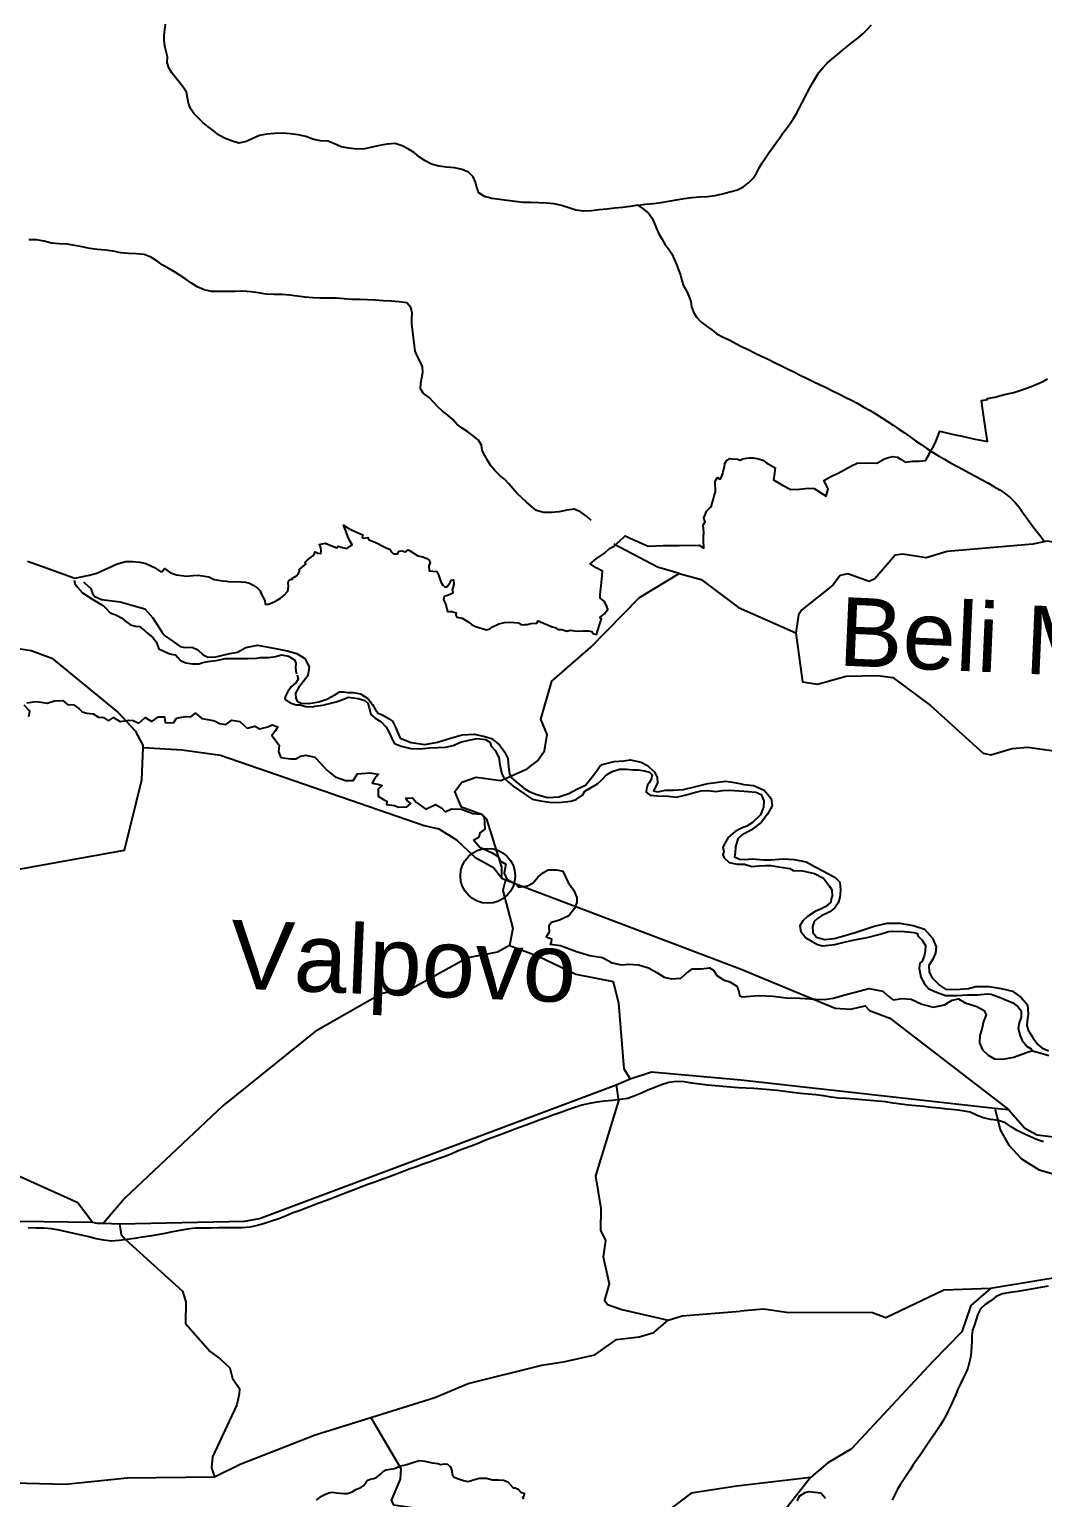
# Model space of a CAD drawing. Header units: metres. Extents: x 13.21 to 19.52, y 42.14 to 46.62.
# Drawn here: x 18.2605 to 18.5924, y 45.4545 to 45.9355 of the extents above; entities that cross this region are included whole.
import ezdxf

# ---------------------------------------------------------------- set-up
doc = ezdxf.new("R2010")
doc.units = ezdxf.units.M
doc.header["$MEASUREMENT"] = 0
for name, color, linetype in [('CESTE', 5, 'Continuous'), ('grad_manji', 1, 'Continuous'), ('hr', 9, 'Continuous'), ('naziv_manji', 1, 'Continuous'), ('PRUGE', 7, 'Continuous'), ('RIJEKE', 4, 'Continuous')]:
    doc.layers.add(name, color=color, linetype=linetype)
doc.styles.get("Standard").update_dxf_attribs({"font": 'arial.ttf'})

msp = doc.modelspace()

# ---------------------------------------------------------------- linework, layer by layer
at = {"layer": 'CESTE'}
for p, q in [((18.49283, 45.74605), (18.51159, 45.7378)), ((18.29774, 45.70018), (18.29775, 45.70071)), ((18.41527, 45.6574), (18.4165, 45.65682)), ((18.4165, 45.65682), (18.49361, 45.62758)), ((18.45275, 45.58974), (18.45735, 45.59171)), ((18.49354, 45.59132), (18.57675, 45.58205)), ((18.57675, 45.58205), (18.58126, 45.58163)), ((18.28115, 45.54469), (18.28274, 45.54442)), ((18.28274, 45.54442), (18.28482, 45.54437)), ((18.28482, 45.54437), (18.29007, 45.5442)), ((18.51636, 45.46103), (18.49225, 45.45826))]:
    msp.add_line(p, q, dxfattribs=at)
for points in [[(18.61114, 45.77056), (18.59645, 45.76741), (18.59392, 45.76785), (18.58918, 45.76679), (18.56114, 45.76443), (18.55421, 45.76238), (18.54661, 45.76358), (18.54414, 45.76326), (18.53749, 45.75548), (18.53558, 45.75459), (18.52865, 45.75707), (18.5261, 45.75656), (18.52368, 45.75343), (18.51357, 45.7453), (18.51243, 45.74368), (18.51159, 45.7378)], [(18.47336, 45.7572), (18.46627, 45.75932), (18.45199, 45.7668)], [(18.16413, 45.76194), (18.17686, 45.7615), (18.22742, 45.74381), (18.23345, 45.74047), (18.2434, 45.7388), (18.25017, 45.7362), (18.25617, 45.73279), (18.26109, 45.732), (18.26789, 45.72949), (18.28956, 45.71171), (18.29511, 45.70567), (18.29775, 45.70071)], [(18.41489, 45.68937), (18.42355, 45.6932), (18.42694, 45.69589), (18.4292, 45.69911), (18.4301, 45.70444), (18.42803, 45.70954), (18.43159, 45.72189), (18.44445, 45.73307), (18.46036, 45.74939), (18.47336, 45.7572)], [(18.47336, 45.7572), (18.48053, 45.75525), (18.49283, 45.74605)], [(18.51159, 45.7378), (18.5138, 45.72174), (18.51863, 45.7209), (18.52806, 45.72359), (18.53833, 45.72382), (18.54333, 45.72309), (18.55563, 45.71392), (18.57293, 45.69831), (18.57545, 45.69777), (18.58243, 45.69987), (18.58751, 45.70028), (18.59759, 45.69891), (18.60691, 45.69592), (18.62645, 45.68428), (18.6528, 45.66466), (18.67718, 45.6505)], [(18.21729, 45.65565), (18.22474, 45.65451), (18.29171, 45.6666), (18.2973, 45.68964), (18.29774, 45.70018)], [(18.29774, 45.70018), (18.31052, 45.69942), (18.32306, 45.69774), (18.38977, 45.67461), (18.39466, 45.67356), (18.40041, 45.67001), (18.40644, 45.66424), (18.41248, 45.66091), (18.41527, 45.6574)], [(18.41527, 45.6574), (18.41521, 45.66097), (18.4104, 45.67674), (18.40889, 45.67819), (18.40205, 45.68064), (18.39986, 45.68581), (18.40214, 45.68888), (18.40687, 45.69052), (18.41489, 45.68937)], [(18.21729, 45.65565), (18.21662, 45.65212), (18.22094, 45.6399), (18.21945, 45.63462), (18.232, 45.62848), (18.23426, 45.62146), (18.23094, 45.60556), (18.24083, 45.56845), (18.24406, 45.56572), (18.27638, 45.55118), (18.28115, 45.54469)], [(18.4165, 45.65682), (18.41564, 45.65333), (18.41891, 45.64095), (18.41779, 45.63529)], [(18.41779, 45.63529), (18.41383, 45.63318), (18.40399, 45.63129), (18.38584, 45.62131), (18.37601, 45.61957), (18.35416, 45.6072), (18.32387, 45.58284), (18.29182, 45.55257), (18.28482, 45.54437)], [(18.41779, 45.63529), (18.42691, 45.632), (18.43955, 45.62597), (18.45178, 45.62358), (18.45346, 45.61649), (18.45518, 45.59495), (18.45735, 45.59171)], [(18.49361, 45.62758), (18.52445, 45.61479), (18.52947, 45.61444), (18.5343, 45.61557), (18.5357, 45.61406), (18.54235, 45.61149), (18.58126, 45.58163)], [(18.45735, 45.59171), (18.4643, 45.59398), (18.49354, 45.59132)], [(18.29007, 45.5442), (18.33098, 45.54505), (18.33593, 45.54593), (18.45275, 45.58974)], [(18.45275, 45.58974), (18.45351, 45.58448), (18.44591, 45.55991), (18.44764, 45.54922), (18.44755, 45.54205), (18.44921, 45.53873), (18.4485, 45.53336), (18.45041, 45.52449), (18.44891, 45.51911), (18.44991, 45.51773), (18.4546, 45.51605), (18.46978, 45.51258)], [(18.57675, 45.58205), (18.57847, 45.57497), (18.5813, 45.56997), (18.58548, 45.56545), (18.59122, 45.56189), (18.61017, 45.55653), (18.62269, 45.55474), (18.63275, 45.55412)], [(18.58126, 45.58163), (18.58661, 45.57551), (18.59063, 45.57332), (18.60051, 45.57216), (18.61823, 45.56493), (18.62576, 45.56391), (18.63488, 45.56406)], [(18.10067, 45.49962), (18.12138, 45.51299), (18.1316, 45.52101), (18.1441, 45.52716), (18.15172, 45.52783), (18.15864, 45.53015), (18.16855, 45.53195), (18.18633, 45.53117), (18.20561, 45.53595), (18.21581, 45.53656), (18.24106, 45.54522), (18.28115, 45.54469)], [(18.65984, 45.54614), (18.62492, 45.53118), (18.57533, 45.523)], [(18.29007, 45.5442), (18.29054, 45.54067), (18.29183, 45.5391), (18.31067, 45.52211), (18.3118, 45.5186), (18.31166, 45.5115), (18.3197, 45.50231), (18.32309, 45.49984)], [(18.57533, 45.523), (18.56001, 45.52241), (18.54106, 45.51333), (18.53664, 45.51496), (18.50847, 45.51511), (18.50094, 45.51619), (18.49336, 45.51556)], [(18.57533, 45.523), (18.56894, 45.51744), (18.56594, 45.50877), (18.55641, 45.49902)], [(18.46978, 45.51258), (18.47438, 45.51406), (18.49336, 45.51556)], [(18.43602, 45.49903), (18.44578, 45.50127), (18.45286, 45.50633), (18.46029, 45.50714), (18.46503, 45.50861), (18.46978, 45.51258)], [(18.32309, 45.49984), (18.32615, 45.49702), (18.32708, 45.49346), (18.32929, 45.49027), (18.32924, 45.48848), (18.32843, 45.48492), (18.32048, 45.46786), (18.32016, 45.46428), (18.32118, 45.46133)], [(18.37235, 45.48067), (18.39335, 45.48723), (18.40425, 45.49191), (18.42836, 45.49789), (18.43602, 45.49903)], [(18.55641, 45.49902), (18.52978, 45.4705), (18.52204, 45.46584), (18.51636, 45.46103)], [(18.32118, 45.46133), (18.32954, 45.46546), (18.35409, 45.47507), (18.37235, 45.48067)], [(18.37235, 45.48067), (18.38214, 45.46405), (18.38196, 45.46051), (18.37902, 45.45348), (18.37977, 45.45215), (18.40007, 45.44915), (18.40937, 45.4366), (18.40917, 45.43288)], [(18.21938, 45.45668), (18.234, 45.45986), (18.27231, 45.4589), (18.29252, 45.46101), (18.32118, 45.46133)], [(18.49225, 45.45826), (18.47732, 45.45595), (18.46695, 45.44805), (18.45975, 45.44623), (18.45537, 45.44185), (18.45308, 45.44106), (18.42801, 45.43819), (18.41907, 45.43484), (18.40917, 45.43288)], [(18.51636, 45.46103), (18.50526, 45.44688), (18.50537, 45.43985), (18.49976, 45.42789), (18.49832, 45.42642), (18.4924, 45.42352)]]:
    msp.add_lwpolyline(points, dxfattribs=at)
at = {"layer": 'grad_manji'}
msp.add_circle((18.41066, 45.65817), 0.00898, dxfattribs=at)
at = {"layer": 'hr'}
msp.add_lwpolyline([(18.25992, 45.7612), (18.26139, 45.76073), (18.26513, 45.75944), (18.27535, 45.75569), (18.28006, 45.75667), (18.28257, 45.75736), (18.28903, 45.76031), (18.29195, 45.76109), (18.29437, 45.76112), (18.29671, 45.76089), (18.29863, 45.76049), (18.30154, 45.75918), (18.30358, 45.75776), (18.30396, 45.75787), (18.30478, 45.7588), (18.30676, 45.75744), (18.30874, 45.75681), (18.31192, 45.75636), (18.31416, 45.75653), (18.31584, 45.75671), (18.3193, 45.7561), (18.32106, 45.75527), (18.32315, 45.75487), (18.32373, 45.75478), (18.32507, 45.75472), (18.32516, 45.7547), (18.32561, 45.75464), (18.32987, 45.75452), (18.33128, 45.75441), (18.33266, 45.75404), (18.33386, 45.7534), (18.33507, 45.75248), (18.33605, 45.75153), (18.33655, 45.75035), (18.33765, 45.74834), (18.33775, 45.74719), (18.33891, 45.74719), (18.34109, 45.74812), (18.34118, 45.74817), (18.34273, 45.7491), (18.34384, 45.74999), (18.34513, 45.75139), (18.34534, 45.75296), (18.34533, 45.75427), (18.34541, 45.7547), (18.34606, 45.75528), (18.34671, 45.75536), (18.34662, 45.75573), (18.34813, 45.75656), (18.34875, 45.75739), (18.34901, 45.75801), (18.34894, 45.75861), (18.35108, 45.76027), (18.35081, 45.7609), (18.35146, 45.76161), (18.35284, 45.76256), (18.35349, 45.76309), (18.3539, 45.76375), (18.35409, 45.7643), (18.35503, 45.76388), (18.35601, 45.76376), (18.35604, 45.76456), (18.35596, 45.76558), (18.35576, 45.76641), (18.35544, 45.76673), (18.35743, 45.7671), (18.35873, 45.76656), (18.36119, 45.76565), (18.3617, 45.76616), (18.3631, 45.76568), (18.36448, 45.76543), (18.36481, 45.7656), (18.36501, 45.76579), (18.3653, 45.76608), (18.36619, 45.76658), (18.36559, 45.76766), (18.36487, 45.76928), (18.36422, 45.77087), (18.36345, 45.77302), (18.36458, 45.7723), (18.36621, 45.77143), (18.36922, 45.77004), (18.36976, 45.76984), (18.36955, 45.76901), (18.3702, 45.76881), (18.37135, 45.76901), (18.37169, 45.76821), (18.37295, 45.76779), (18.37439, 45.76716), (18.3759, 45.76643), (18.37758, 45.76553), (18.37856, 45.76523), (18.37926, 45.76423), (18.37979, 45.76364), (18.38122, 45.76367), (18.38138, 45.76427), (18.3817, 45.76451), (18.3826, 45.76464), (18.38363, 45.76426), (18.38406, 45.76447), (18.38459, 45.76491), (18.38504, 45.76478), (18.38779, 45.76299), (18.38939, 45.76262), (18.39073, 45.76214), (18.39138, 45.76166), (18.39176, 45.76083), (18.3914, 45.75972), (18.39148, 45.75811), (18.39397, 45.75784), (18.39455, 45.7568), (18.39529, 45.7545), (18.39599, 45.75336), (18.39668, 45.75275), (18.39726, 45.75287), (18.39831, 45.7543), (18.39872, 45.75499), (18.39942, 45.75508), (18.3995, 45.75371), (18.39926, 45.7525), (18.39901, 45.75176), (18.39917, 45.7513), (18.39922, 45.75076), (18.39781, 45.75008), (18.39633, 45.7497), (18.3962, 45.74858), (18.39676, 45.74732), (18.39746, 45.74478), (18.39892, 45.74473), (18.40035, 45.74427), (18.40018, 45.74353), (18.40054, 45.74289), (18.40226, 45.74257), (18.40447, 45.74127), (18.40536, 45.74047), (18.40666, 45.73985), (18.41027, 45.73875), (18.4113, 45.73903), (18.41177, 45.73952), (18.41426, 45.7407), (18.41618, 45.74112), (18.41794, 45.74127), (18.42075, 45.741), (18.42194, 45.74042), (18.42271, 45.74047), (18.4236, 45.74052), (18.42471, 45.74081), (18.42671, 45.74091), (18.42712, 45.74173), (18.43176, 45.7397), (18.43277, 45.73956), (18.43366, 45.73886), (18.43497, 45.73885), (18.4366, 45.73836), (18.4377, 45.73866), (18.43998, 45.73836), (18.4418, 45.73847), (18.44369, 45.7384), (18.44471, 45.73816), (18.44534, 45.73744), (18.44632, 45.73723), (18.44726, 45.74037), (18.44794, 45.74238), (18.44738, 45.74283), (18.44895, 45.74405), (18.44995, 45.7455), (18.44944, 45.74699), (18.4488, 45.74819), (18.44742, 45.74914), (18.44747, 45.75029), (18.44785, 45.75327), (18.44809, 45.7565), (18.44829, 45.75793), (18.4462, 45.75902), (18.4442, 45.76039), (18.44611, 45.76199), (18.44887, 45.76388), (18.45058, 45.76536), (18.45201, 45.76617), (18.45332, 45.76742), (18.45354, 45.76763), (18.45568, 45.76954), (18.45826, 45.76829), (18.46324, 45.76615), (18.46814, 45.76634), (18.47333, 45.76637), (18.47989, 45.76649), (18.4814, 45.76552), (18.48128, 45.76804), (18.48132, 45.76918), (18.4814, 45.77063), (18.48119, 45.77306), (18.48191, 45.77414), (18.48143, 45.77547), (18.4824, 45.77777), (18.48333, 45.77858), (18.48382, 45.77909), (18.48411, 45.78021), (18.48454, 45.78132), (18.48476, 45.7826), (18.48524, 45.78395), (18.48515, 45.78721), (18.48543, 45.78803), (18.48575, 45.78858), (18.48617, 45.78863), (18.48654, 45.78815), (18.48703, 45.78838), (18.48763, 45.79), (18.48772, 45.79059), (18.48816, 45.79215), (18.48828, 45.79329), (18.48881, 45.79409), (18.4899, 45.7949), (18.49084, 45.79478), (18.49252, 45.79464), (18.49333, 45.79438), (18.49421, 45.79473), (18.49536, 45.79502), (18.49633, 45.79514), (18.49756, 45.79507), (18.49937, 45.79482), (18.50077, 45.7943), (18.50196, 45.79348), (18.50484, 45.79177), (18.50455, 45.79007), (18.50429, 45.78791), (18.50723, 45.78616), (18.5099, 45.78467), (18.51279, 45.78486), (18.51568, 45.78512), (18.51752, 45.78505), (18.52148, 45.78257), (18.52213, 45.78489), (18.52141, 45.78646), (18.52074, 45.7877), (18.52348, 45.78915), (18.52547, 45.79008), (18.52979, 45.79243), (18.53169, 45.79336), (18.53267, 45.79345), (18.53426, 45.79337), (18.53667, 45.79346), (18.53814, 45.79332), (18.54056, 45.79475), (18.54194, 45.79519), (18.54345, 45.79551), (18.54484, 45.79529), (18.54604, 45.79457), (18.5474, 45.79363), (18.5498, 45.79396), (18.55188, 45.79404), (18.55399, 45.79425), (18.5551, 45.79606), (18.55581, 45.79761), (18.55665, 45.79884), (18.55743, 45.80047), (18.55873, 45.8038), (18.56275, 45.80286), (18.56609, 45.8022), (18.56974, 45.80128), (18.57438, 45.80041), (18.57375, 45.80395), (18.57309, 45.80845), (18.57279, 45.81076), (18.5724, 45.8139), (18.57431, 45.81419), (18.57427, 45.8145), (18.57671, 45.81498), (18.57996, 45.81584), (18.58297, 45.81654), (18.58654, 45.81768), (18.58922, 45.81873), (18.59222, 45.81998), (18.594, 45.82102)], dxfattribs=at)
at = {"layer": 'PRUGE'}
for points in [[(18.45982, 45.87785), (18.45732, 45.87743), (18.45479, 45.87711), (18.45223, 45.87686), (18.44969, 45.87658), (18.44715, 45.8763), (18.4446, 45.87603), (18.44201, 45.87587), (18.43955, 45.87623), (18.43722, 45.87704), (18.43485, 45.87776), (18.4324, 45.87827), (18.42985, 45.87855), (18.42728, 45.87867), (18.4247, 45.87872), (18.42213, 45.87878), (18.41958, 45.87903), (18.41705, 45.87937), (18.41453, 45.87975), (18.41195, 45.88), (18.40958, 45.88067), (18.4077, 45.8819), (18.40712, 45.88364), (18.40663, 45.88544), (18.40586, 45.88715), (18.40434, 45.88863), (18.40224, 45.8896), (18.39973, 45.8901), (18.39717, 45.89032), (18.39464, 45.89067), (18.39223, 45.8913), (18.39013, 45.89235), (18.38831, 45.89362), (18.38664, 45.89499), (18.38472, 45.89619), (18.38262, 45.89729), (18.38032, 45.89802), (18.38032, 45.89802), (18.37775, 45.89782), (18.37523, 45.89739), (18.37277, 45.89687), (18.37028, 45.89635), (18.36773, 45.89625), (18.36518, 45.89654), (18.36268, 45.89701), (18.36045, 45.89791), (18.35831, 45.89887), (18.35572, 45.89895), (18.35332, 45.89951), (18.35103, 45.90035), (18.34855, 45.90086), (18.34603, 45.90126), (18.34349, 45.90148), (18.34349, 45.90148), (18.34091, 45.90134), (18.33833, 45.90113), (18.33586, 45.90071), (18.33372, 45.8997), (18.33149, 45.89869), (18.32915, 45.89821), (18.32671, 45.89889), (18.32447, 45.89981), (18.32247, 45.90094), (18.32074, 45.90228), (18.319, 45.90362), (18.31734, 45.90498), (18.31584, 45.90645), (18.3144, 45.90795), (18.31323, 45.90953), (18.31266, 45.91129), (18.31234, 45.91308), (18.31192, 45.91484), (18.31092, 45.9165), (18.3097, 45.91809), (18.3084, 45.91965), (18.30716, 45.92123), (18.3062, 45.9229), (18.30564, 45.92464), (18.3057, 45.92645), (18.30532, 45.92822), (18.30484, 45.92998), (18.30465, 45.93178), (18.30468, 45.93357), (18.30485, 45.93536), (18.30512, 45.93716)], [(18.45982, 45.87785), (18.46236, 45.87815), (18.4649, 45.87845), (18.46743, 45.87877), (18.46994, 45.87917), (18.47245, 45.87959), (18.47495, 45.88), (18.47747, 45.88038), (18.48003, 45.88057), (18.4826, 45.8807), (18.48514, 45.881), (18.48759, 45.88153), (18.48999, 45.88221), (18.49242, 45.88285), (18.49445, 45.88392), (18.49615, 45.88529), (18.49763, 45.88676), (18.49868, 45.88839), (18.49953, 45.89009), (18.50051, 45.89175), (18.50159, 45.89338), (18.50273, 45.89499), (18.5039, 45.8966), (18.50504, 45.8982), (18.5062, 45.89981), (18.50736, 45.90141), (18.50852, 45.90301), (18.50968, 45.90462), (18.51078, 45.90624), (18.51178, 45.9079), (18.51269, 45.90958), (18.51351, 45.91128), (18.51437, 45.91297), (18.51527, 45.91466), (18.51617, 45.91634), (18.5171, 45.91802), (18.51808, 45.91968), (18.51908, 45.92134), (18.52036, 45.92289), (18.52186, 45.92436), (18.52347, 45.92576), (18.5251, 45.92714), (18.52676, 45.92852), (18.52842, 45.92989), (18.53013, 45.93124), (18.53182, 45.9326), (18.53347, 45.93398), (18.53496, 45.93544), (18.53637, 45.93695)], [(18.45982, 45.87785), (18.46163, 45.87654), (18.46334, 45.87521), (18.46453, 45.87364), (18.46526, 45.8719), (18.46592, 45.87017), (18.46674, 45.86847), (18.46768, 45.86679), (18.46868, 45.86513), (18.46981, 45.86352), (18.4709, 45.8619), (18.47172, 45.86019), (18.47246, 45.85847), (18.47313, 45.85673), (18.47377, 45.85499), (18.47425, 45.85322), (18.4748, 45.85147), (18.47571, 45.84979), (18.47651, 45.84808), (18.47713, 45.84634), (18.4774, 45.84454), (18.47803, 45.8428), (18.47905, 45.84115), (18.48048, 45.83965), (18.48221, 45.83833), (18.48405, 45.83707), (18.4857, 45.83568), (18.48775, 45.83462), (18.48994, 45.83367), (18.49193, 45.83253), (18.494, 45.83147), (18.49612, 45.83044), (18.49824, 45.82942), (18.50035, 45.82839), (18.50246, 45.82737), (18.50457, 45.82634), (18.50668, 45.82531), (18.50878, 45.82427), (18.51088, 45.82324), (18.51299, 45.8222), (18.5151, 45.82118), (18.51722, 45.82015), (18.51934, 45.81914), (18.52146, 45.81812), (18.52357, 45.81709), (18.52567, 45.81605), (18.52775, 45.81501), (18.52983, 45.81394), (18.53187, 45.81285), (18.53389, 45.81173), (18.53588, 45.81059), (18.53783, 45.80942), (18.53974, 45.80822), (18.54162, 45.80699), (18.54349, 45.80575), (18.54533, 45.8045), (18.54716, 45.80324), (18.54898, 45.80197), (18.55081, 45.80071), (18.55264, 45.79944), (18.55447, 45.79818), (18.55636, 45.79696), (18.55832, 45.7958), (18.56029, 45.79464), (18.56228, 45.7935), (18.56431, 45.7924), (18.56634, 45.7913), (18.56838, 45.79021), (18.5704, 45.78909), (18.57241, 45.78797), (18.57442, 45.78686), (18.57645, 45.78575), (18.5784, 45.78458), (18.58024, 45.78332), (18.58193, 45.78196), (18.58339, 45.78049), (18.58468, 45.77893), (18.58582, 45.77732), (18.58696, 45.77571), (18.58812, 45.77411), (18.58931, 45.77251), (18.59055, 45.77094), (18.59178, 45.76936), (18.59295, 45.76776)], [(18.4445, 45.77452), (18.44297, 45.77597), (18.44118, 45.77731), (18.43906, 45.77826), (18.43906, 45.77826), (18.43657, 45.77791), (18.43403, 45.77746), (18.4315, 45.77717), (18.42886, 45.77715), (18.42664, 45.77788), (18.42485, 45.77923), (18.42324, 45.78063), (18.42167, 45.78206), (18.42017, 45.78351), (18.4189, 45.78508), (18.41759, 45.78662), (18.41614, 45.78811), (18.41445, 45.78946), (18.41294, 45.79092), (18.41167, 45.79248), (18.41067, 45.79414), (18.40968, 45.79581), (18.4088, 45.79748), (18.40859, 45.7993), (18.40758, 45.80089), (18.40587, 45.80227), (18.40409, 45.80357), (18.40224, 45.80483), (18.40047, 45.80612), (18.39919, 45.80769), (18.39762, 45.8091), (18.39583, 45.8104), (18.39432, 45.81184), (18.3929, 45.81335), (18.39145, 45.81484), (18.38956, 45.81612), (18.38865, 45.8177), (18.38872, 45.81954), (18.38907, 45.82132), (18.38934, 45.82311), (18.38931, 45.8249), (18.38854, 45.82661), (18.38763, 45.8283), (18.38685, 45.83001), (18.38669, 45.8318), (18.38648, 45.8336), (18.3862, 45.83538), (18.38595, 45.83717), (18.38581, 45.83897), (18.38577, 45.84077), (18.38586, 45.84257), (18.38543, 45.84439), (18.38414, 45.84584), (18.38158, 45.84619), (18.37899, 45.84639), (18.37642, 45.84653), (18.37386, 45.84674), (18.3713, 45.84689), (18.36872, 45.84696), (18.36872, 45.84696), (18.36615, 45.84697), (18.3636, 45.84719), (18.36105, 45.84744), (18.36105, 45.84744), (18.35848, 45.84735), (18.3559, 45.84736), (18.35334, 45.84747), (18.35079, 45.84773), (18.34827, 45.84808), (18.34574, 45.84842), (18.34317, 45.84856), (18.34059, 45.84859), (18.33804, 45.84869), (18.33556, 45.8492), (18.33303, 45.84953), (18.33047, 45.84967), (18.33047, 45.84967), (18.32789, 45.84963), (18.32531, 45.84962), (18.32274, 45.84964), (18.32274, 45.84964), (18.32014, 45.84963), (18.31771, 45.85015), (18.31552, 45.85111), (18.31363, 45.85233), (18.31176, 45.85358), (18.30991, 45.85482), (18.30804, 45.85606), (18.30602, 45.85718), (18.30401, 45.85829), (18.30224, 45.8596), (18.30033, 45.86084), (18.29814, 45.86171), (18.29555, 45.8619), (18.29298, 45.86206), (18.29043, 45.86229), (18.28794, 45.86276), (18.28541, 45.86309), (18.28287, 45.86338), (18.28034, 45.86371), (18.27785, 45.86417), (18.27538, 45.86467), (18.27288, 45.8651), (18.27032, 45.86525), (18.26777, 45.86544), (18.26535, 45.86608), (18.26283, 45.8665), (18.26028, 45.86653)], [(18.59271, 45.571), (18.59044, 45.57183), (18.58824, 45.57276), (18.58608, 45.57371), (18.58402, 45.57478), (18.58207, 45.57595), (18.58019, 45.57721), (18.57798, 45.578), (18.57544, 45.57836), (18.57296, 45.57887), (18.57073, 45.57973), (18.56867, 45.58079), (18.56619, 45.58121), (18.56365, 45.58149), (18.5611, 45.58172), (18.55858, 45.58201), (18.55605, 45.5823), (18.55352, 45.58255), (18.55098, 45.58281), (18.54845, 45.58306), (18.54591, 45.58334), (18.54341, 45.58371), (18.5409, 45.58408), (18.53837, 45.58437), (18.53583, 45.58455), (18.53329, 45.58478), (18.53075, 45.58504), (18.5282, 45.58519), (18.52565, 45.58538), (18.52312, 45.58563), (18.52063, 45.58606), (18.51812, 45.58639), (18.51558, 45.58662), (18.51305, 45.58689), (18.51052, 45.58719), (18.508, 45.58751), (18.50547, 45.5878), (18.50293, 45.58806), (18.5004, 45.5883), (18.49784, 45.58846), (18.49529, 45.5886), (18.49274, 45.58875), (18.49019, 45.58893), (18.48765, 45.58914), (18.48511, 45.58937), (18.48258, 45.58963), (18.48005, 45.58991), (18.47752, 45.59022), (18.47501, 45.59063), (18.47247, 45.59074), (18.47247, 45.59074), (18.46993, 45.59046), (18.46761, 45.5897), (18.46535, 45.58886), (18.46311, 45.58799), (18.46096, 45.58701), (18.45879, 45.58605), (18.45652, 45.58522), (18.45402, 45.58486), (18.45147, 45.5846), (18.44894, 45.58434), (18.44642, 45.58403), (18.44393, 45.58361), (18.4415, 45.58304), (18.43918, 45.58229), (18.4369, 45.58146), (18.43463, 45.58063), (18.43231, 45.57988), (18.43003, 45.57905), (18.42778, 45.57819), (18.4255, 45.57738), (18.42323, 45.57654), (18.421, 45.57567), (18.41874, 45.57483), (18.41647, 45.57399), (18.41421, 45.57314), (18.41196, 45.57229), (18.40972, 45.57142), (18.4075, 45.57052), (18.40526, 45.56966), (18.40302, 45.56879), (18.40078, 45.56792), (18.39862, 45.56696), (18.39637, 45.56611), (18.39404, 45.56535), (18.39176, 45.56453), (18.38949, 45.5637), (18.38722, 45.56288), (18.38496, 45.56203), (18.38273, 45.56115), (18.38048, 45.56028), (18.37819, 45.55948), (18.37592, 45.55867), (18.37366, 45.55782), (18.37137, 45.55701), (18.36911, 45.55617), (18.36688, 45.55529), (18.36461, 45.55446), (18.36236, 45.5536), (18.36013, 45.55272), (18.35788, 45.55186), (18.35562, 45.55101), (18.35337, 45.55017), (18.35114, 45.54929), (18.34887, 45.54845), (18.34659, 45.54763), (18.34443, 45.54668), (18.34218, 45.54582), (18.33985, 45.54507), (18.33755, 45.54429), (18.33519, 45.54359), (18.33274, 45.54308), (18.3302, 45.54291), (18.32763, 45.54286), (18.32508, 45.54285), (18.32251, 45.54281), (18.31995, 45.5428), (18.3174, 45.5428), (18.31483, 45.54273), (18.31231, 45.54246), (18.30982, 45.54202), (18.30737, 45.54152), (18.3049, 45.54104), (18.30243, 45.54059), (18.29993, 45.54018), (18.29743, 45.53978), (18.29493, 45.53941), (18.29244, 45.53902), (18.28991, 45.53868), (18.28738, 45.5385), (18.28485, 45.53878), (18.28239, 45.53929), (18.27998, 45.53991), (18.27754, 45.54045), (18.2751, 45.54099), (18.27266, 45.54154), (18.27024, 45.54212), (18.26775, 45.54253), (18.26521, 45.54275), (18.26265, 45.54279), (18.26009, 45.54282)], [(18.59423, 45.52375), (18.59175, 45.52331), (18.58928, 45.52288), (18.5868, 45.52243), (18.58429, 45.52205), (18.58179, 45.52168), (18.57927, 45.52125), (18.57718, 45.52031), (18.57546, 45.51895), (18.57354, 45.51773), (18.5721, 45.51628), (18.5712, 45.51459), (18.57065, 45.51283), (18.57004, 45.51109), (18.56942, 45.50935), (18.56924, 45.50756), (18.56916, 45.50576), (18.56908, 45.50396), (18.56903, 45.50217), (18.56879, 45.50038), (18.56838, 45.4986), (18.56789, 45.49684), (18.56718, 45.49512), (18.56628, 45.49343), (18.56545, 45.49173), (18.56467, 45.49002), (18.56395, 45.48829), (18.56321, 45.48658), (18.56244, 45.48486), (18.56162, 45.48317), (18.56077, 45.48147), (18.55984, 45.47979), (18.55884, 45.47814), (18.55777, 45.47651), (18.55669, 45.47488), (18.55559, 45.47327), (18.55447, 45.47166), (18.55335, 45.47003), (18.55224, 45.46842), (18.55114, 45.4668), (18.55004, 45.46517), (18.54897, 45.46355), (18.54788, 45.46192), (18.54682, 45.46029), (18.54578, 45.45864), (18.54478, 45.45699), (18.54389, 45.45531), (18.54307, 45.45361)]]:
    msp.add_lwpolyline(points, dxfattribs=at)
at = {"layer": 'RIJEKE'}
for points in [[(18.27515, 45.75499), (18.27538, 45.75389), (18.27627, 45.75273), (18.27791, 45.75083), (18.28124, 45.7487), (18.28314, 45.74755), (18.28464, 45.74676), (18.28577, 45.7456), (18.28696, 45.74431), (18.289, 45.74361), (18.29066, 45.74266), (18.29198, 45.74162), (18.29366, 45.74034), (18.29524, 45.73998), (18.29657, 45.73979), (18.29809, 45.73869), (18.29923, 45.73764), (18.30097, 45.73621), (18.30208, 45.73482), (18.3026, 45.73338), (18.30293, 45.73252), (18.30455, 45.73181), (18.30651, 45.73087), (18.30758, 45.73066), (18.30835, 45.73061), (18.3091, 45.72972), (18.31004, 45.72869), (18.31175, 45.72791), (18.31391, 45.72758), (18.316, 45.72758), (18.3173, 45.72806), (18.31901, 45.72841), (18.3217, 45.72873), (18.3248, 45.72939), (18.3284, 45.72939), (18.3321, 45.72936), (18.33495, 45.7295), (18.33616, 45.7297), (18.3388, 45.72968), (18.34113, 45.72999), (18.3431, 45.73051), (18.3431, 45.73051), (18.34535, 45.7301), (18.34734, 45.72891), (18.34784, 45.72781), (18.34764, 45.72641), (18.34776, 45.72517), (18.34796, 45.72439)], [(18.27827, 45.75448), (18.27853, 45.75415), (18.28059, 45.75229), (18.28121, 45.75062), (18.2819, 45.74967), (18.28418, 45.74869), (18.29028, 45.74793), (18.29561, 45.74635), (18.29835, 45.74568), (18.30097, 45.74265), (18.3025, 45.74026), (18.30388, 45.73809), (18.30476, 45.73693), (18.30756, 45.73497), (18.30992, 45.73327), (18.31143, 45.733), (18.31385, 45.73306), (18.31385, 45.73306), (18.3157, 45.73215), (18.3174, 45.73051), (18.31894, 45.72981), (18.32153, 45.72989), (18.32618, 45.73101), (18.32864, 45.73145), (18.33145, 45.73292), (18.33518, 45.73371), (18.33518, 45.73371), (18.33885, 45.73304), (18.34219, 45.73239), (18.34496, 45.73182), (18.34816, 45.73096), (18.35071, 45.72931), (18.35212, 45.72659), (18.35176, 45.72371), (18.35024, 45.72172), (18.34869, 45.71973), (18.34768, 45.71798), (18.34781, 45.71625), (18.3483, 45.71523), (18.34957, 45.7147), (18.35209, 45.7146), (18.35537, 45.71514), (18.35789, 45.71602), (18.3606, 45.71743), (18.36204, 45.71849), (18.3627, 45.71849), (18.3627, 45.71849), (18.36342, 45.7184), (18.36485, 45.71823), (18.36662, 45.71824), (18.36662, 45.71824), (18.36894, 45.71774), (18.37138, 45.71626), (18.37295, 45.71428), (18.3739, 45.71251), (18.37472, 45.71148), (18.37611, 45.71093), (18.37812, 45.70975), (18.37943, 45.70888), (18.38046, 45.70688), (18.38108, 45.70526), (18.38194, 45.70326), (18.38558, 45.70179), (18.39002, 45.70116), (18.39418, 45.70191), (18.39844, 45.70325), (18.40227, 45.70431), (18.40635, 45.70455), (18.40635, 45.70455), (18.40966, 45.70384), (18.41188, 45.70312), (18.41454, 45.70103), (18.41618, 45.69881), (18.41727, 45.69665), (18.41747, 45.6939), (18.41773, 45.69161), (18.41837, 45.69035), (18.42049, 45.68854), (18.42242, 45.6869), (18.4242, 45.68578), (18.42669, 45.68479), (18.43025, 45.68382), (18.43395, 45.68404), (18.43726, 45.68518), (18.44007, 45.68663), (18.44265, 45.68787), (18.44394, 45.68952), (18.44578, 45.69172), (18.4473, 45.69392), (18.44814, 45.69467), (18.45211, 45.69562), (18.45527, 45.69584), (18.45734, 45.69618), (18.45734, 45.69618), (18.46094, 45.69536), (18.463, 45.69427), (18.4653, 45.69216), (18.4661, 45.69048), (18.46629, 45.68856), (18.46535, 45.6869), (18.46495, 45.68602), (18.46631, 45.68567), (18.46877, 45.68626), (18.47143, 45.68625), (18.47473, 45.6864), (18.47885, 45.68742), (18.48274, 45.68843), (18.48537, 45.68871), (18.48848, 45.68917), (18.48848, 45.68917), (18.49082, 45.68888), (18.49318, 45.68838), (18.49458, 45.68811), (18.49766, 45.68775), (18.50115, 45.68624), (18.50348, 45.68346), (18.50382, 45.68112), (18.50223, 45.67832), (18.50019, 45.6756), (18.49704, 45.67323), (18.49385, 45.6715), (18.49253, 45.67031), (18.4918, 45.6677), (18.4917, 45.66566), (18.49149, 45.66438), (18.49316, 45.66368), (18.49479, 45.66352), (18.49741, 45.66374), (18.49741, 45.66374), (18.50093, 45.66343), (18.50338, 45.66346), (18.50747, 45.66375), (18.50747, 45.66375), (18.51101, 45.66355), (18.51495, 45.66276), (18.51785, 45.66114), (18.52088, 45.65958), (18.52444, 45.65766), (18.52596, 45.65608), (18.5262, 45.65352), (18.52603, 45.65102), (18.52539, 45.6493), (18.52437, 45.64764), (18.52271, 45.64641), (18.51997, 45.64503), (18.51866, 45.64421), (18.51761, 45.64325), (18.51704, 45.6416), (18.51715, 45.63956), (18.51832, 45.63804), (18.52092, 45.63733), (18.52413, 45.63765), (18.52728, 45.63852), (18.531, 45.6396), (18.53687, 45.64154), (18.54139, 45.64266), (18.54558, 45.64267), (18.54558, 45.64267), (18.54998, 45.64192), (18.55369, 45.64067), (18.55636, 45.63777), (18.55755, 45.63493), (18.55729, 45.63282), (18.5564, 45.63082), (18.55514, 45.62884), (18.55526, 45.62666), (18.55623, 45.62477), (18.55863, 45.62232), (18.56061, 45.62107), (18.56404, 45.6209), (18.56809, 45.62123), (18.57056, 45.62186), (18.57485, 45.62187), (18.57485, 45.62187), (18.57878, 45.62125), (18.58258, 45.62035), (18.58541, 45.61836), (18.58749, 45.61589), (18.58767, 45.61288), (18.58738, 45.61057), (18.58727, 45.60912), (18.58769, 45.60756), (18.58929, 45.60504), (18.59082, 45.60291), (18.59211, 45.60182), (18.59436, 45.60087)], [(18.34823, 45.72404), (18.3486, 45.72262), (18.34789, 45.7215), (18.34628, 45.72004), (18.34509, 45.71837), (18.34438, 45.71706), (18.34415, 45.71624), (18.34463, 45.71573), (18.34591, 45.71488), (18.34787, 45.71419), (18.34912, 45.71413), (18.35104, 45.71359), (18.35336, 45.7135), (18.35395, 45.71372), (18.35666, 45.71404), (18.361, 45.7152), (18.36373, 45.71618), (18.36498, 45.71667), (18.36498, 45.71667), (18.36825, 45.71627), (18.37041, 45.71563), (18.37133, 45.71468), (18.37181, 45.7132), (18.37235, 45.71101), (18.37374, 45.70987), (18.37572, 45.70856), (18.37733, 45.70686), (18.37822, 45.70531), (18.37927, 45.70319), (18.37965, 45.70223), (18.38009, 45.70157), (18.38231, 45.70068), (18.38544, 45.69993), (18.38838, 45.6998), (18.39166, 45.70005), (18.39682, 45.70031), (18.39934, 45.70088), (18.4017, 45.70191), (18.40448, 45.70265), (18.40721, 45.70315), (18.40721, 45.70315), (18.40986, 45.70287), (18.41132, 45.702), (18.41174, 45.70067), (18.41307, 45.69919), (18.41431, 45.69696), (18.41466, 45.6945), (18.41521, 45.69162), (18.41588, 45.69026), (18.41743, 45.68883), (18.41895, 45.68755), (18.4211, 45.68608), (18.42281, 45.68496), (18.42518, 45.68328), (18.42796, 45.68277), (18.43083, 45.68235), (18.43381, 45.68223), (18.43786, 45.68259), (18.43961, 45.68319), (18.44167, 45.68464), (18.44244, 45.68585), (18.44456, 45.68708), (18.44661, 45.68828), (18.44826, 45.68981), (18.44954, 45.69122), (18.45142, 45.69237), (18.45376, 45.69312), (18.45615, 45.69314), (18.45615, 45.69314), (18.45819, 45.69287), (18.46001, 45.69287), (18.46001, 45.69287), (18.462, 45.69255), (18.46367, 45.69216), (18.46449, 45.69129), (18.46415, 45.68972), (18.46355, 45.68859), (18.46296, 45.68785), (18.46262, 45.68673), (18.46257, 45.68558), (18.46387, 45.68455), (18.46627, 45.68438), (18.46971, 45.68422), (18.47249, 45.68396), (18.4752, 45.68462), (18.47835, 45.68544), (18.48058, 45.68597), (18.4829, 45.68616), (18.4829, 45.68616), (18.48525, 45.68583), (18.48758, 45.6861), (18.48992, 45.6862), (18.48992, 45.6862), (18.49297, 45.68597), (18.49466, 45.68593), (18.49466, 45.68593), (18.49846, 45.68558), (18.50026, 45.68486), (18.50103, 45.68277), (18.50094, 45.68068), (18.5, 45.67817), (18.49739, 45.67565), (18.49553, 45.67445), (18.49379, 45.67375), (18.49172, 45.67271), (18.48943, 45.67072), (18.48844, 45.66898), (18.48761, 45.66758), (18.48797, 45.66612), (18.48766, 45.665), (18.48805, 45.66401), (18.48974, 45.66253), (18.49236, 45.662), (18.49474, 45.66195), (18.49474, 45.66195), (18.49719, 45.66124), (18.4994, 45.6614), (18.50167, 45.66158), (18.5034, 45.66153), (18.5034, 45.66153), (18.50667, 45.661), (18.5096, 45.66054), (18.51069, 45.65991), (18.51376, 45.65977), (18.51763, 45.65888), (18.52063, 45.65736), (18.52258, 45.65477), (18.52338, 45.65357), (18.52351, 45.65153), (18.52311, 45.65067), (18.52304, 45.64953), (18.52136, 45.64812), (18.51961, 45.6473), (18.51792, 45.64653), (18.51539, 45.64481), (18.51388, 45.64342), (18.51286, 45.6418), (18.51324, 45.63991), (18.51485, 45.63785), (18.51688, 45.63663), (18.51867, 45.63568), (18.52032, 45.63524), (18.52429, 45.63562), (18.52788, 45.63652), (18.53129, 45.63736), (18.53489, 45.63796), (18.53917, 45.6391), (18.54192, 45.63998), (18.54314, 45.64007), (18.54314, 45.64007), (18.54708, 45.63994), (18.55032, 45.6396), (18.55146, 45.63926), (18.55149, 45.6385), (18.55291, 45.63709), (18.55399, 45.63535), (18.55396, 45.63354), (18.55357, 45.6318), (18.55299, 45.63022), (18.55221, 45.62958), (18.55194, 45.62795), (18.5525, 45.62502), (18.55373, 45.62281), (18.55508, 45.62111), (18.55764, 45.62002), (18.56062, 45.61899), (18.56436, 45.61895), (18.56784, 45.61917), (18.57111, 45.61918), (18.57431, 45.61953), (18.57431, 45.61953), (18.57559, 45.61941), (18.579, 45.61809), (18.58266, 45.61654), (18.58432, 45.61541), (18.58532, 45.61391), (18.58537, 45.61185), (18.58476, 45.60997), (18.58436, 45.60819), (18.58505, 45.60578), (18.58573, 45.60427), (18.58738, 45.60221), (18.58861, 45.60148), (18.58911, 45.60089)], [(18.26035, 45.71038), (18.26062, 45.71207), (18.25876, 45.71406)], [(18.25969, 45.71484), (18.26265, 45.71532), (18.26265, 45.71532), (18.2644, 45.71509), (18.26637, 45.71473), (18.26869, 45.71554), (18.27151, 45.71558), (18.27151, 45.71558), (18.27295, 45.71434), (18.27511, 45.71415), (18.27666, 45.71297), (18.27783, 45.71193), (18.27933, 45.71144), (18.28142, 45.71128), (18.28318, 45.71014), (18.28476, 45.70998), (18.28643, 45.70897), (18.2881, 45.71006), (18.2881, 45.71006), (18.29022, 45.70869), (18.29307, 45.70916), (18.29307, 45.70916), (18.29448, 45.70907), (18.29637, 45.70822), (18.2984, 45.71003), (18.2984, 45.71003), (18.30066, 45.70874), (18.30285, 45.71027), (18.30476, 45.71023), (18.30476, 45.71023), (18.30495, 45.70842), (18.3077, 45.70824), (18.30865, 45.70987), (18.31169, 45.71032), (18.31169, 45.71032), (18.31336, 45.71021), (18.31493, 45.71147), (18.31493, 45.71147), (18.31702, 45.7097), (18.31955, 45.70926), (18.3211, 45.70894), (18.32274, 45.70803), (18.32481, 45.70775), (18.32678, 45.70916), (18.32678, 45.70916), (18.32939, 45.70875), (18.33085, 45.70736), (18.3318, 45.7065), (18.33436, 45.70721), (18.33436, 45.70721), (18.33595, 45.70636), (18.33857, 45.70695), (18.34003, 45.70764), (18.34003, 45.70764), (18.34185, 45.70695), (18.34089, 45.70544), (18.33988, 45.70412), (18.3423, 45.70095), (18.34215, 45.69876), (18.34288, 45.69688), (18.34608, 45.69654), (18.34779, 45.69654), (18.34932, 45.69736), (18.35102, 45.69768), (18.35102, 45.69768), (18.35397, 45.697), (18.35595, 45.69492), (18.35793, 45.69273), (18.36071, 45.6906), (18.36401, 45.68943), (18.36657, 45.68943), (18.36802, 45.69163), (18.37194, 45.69192), (18.37194, 45.69192), (18.37486, 45.6915), (18.37357, 45.68992), (18.37282, 45.68855), (18.37462, 45.68823), (18.37604, 45.68779), (18.37474, 45.68651), (18.37473, 45.68426), (18.37649, 45.68316), (18.37754, 45.6826), (18.37752, 45.68148), (18.38012, 45.68117), (18.38143, 45.68066), (18.38414, 45.68074), (18.38543, 45.68182), (18.38431, 45.68273), (18.38385, 45.68361), (18.38599, 45.68374), (18.38599, 45.68374), (18.38735, 45.68221), (18.39034, 45.68003), (18.39353, 45.68149), (18.39353, 45.68149), (18.39548, 45.68045), (18.39669, 45.67912), (18.39873, 45.68007), (18.40203, 45.68), (18.40203, 45.68), (18.40575, 45.67857), (18.40864, 45.67839), (18.40945, 45.6774), (18.40972, 45.67346), (18.40808, 45.67221), (18.40774, 45.67076), (18.40604, 45.66982), (18.40804, 45.66755), (18.41186, 45.66581), (18.41411, 45.66447), (18.41472, 45.66305), (18.41652, 45.66199), (18.41622, 45.66024), (18.41599, 45.65901), (18.41694, 45.65712), (18.41976, 45.65551), (18.42077, 45.65441), (18.42371, 45.65491), (18.42556, 45.6559), (18.42706, 45.65777), (18.42893, 45.65922), (18.43048, 45.66008), (18.43322, 45.6601), (18.43322, 45.6601), (18.43525, 45.65973), (18.43699, 45.65597), (18.43879, 45.65362), (18.43983, 45.65104), (18.43988, 45.64956), (18.43908, 45.64748), (18.43718, 45.64503), (18.43414, 45.6436), (18.43153, 45.64288), (18.43063, 45.64179), (18.43072, 45.6397), (18.42977, 45.63819), (18.43153, 45.6375), (18.43144, 45.6364), (18.4311, 45.63583), (18.43447, 45.63529), (18.43975, 45.6334), (18.44408, 45.63208), (18.44828, 45.63142), (18.4514, 45.62962), (18.45444, 45.62898), (18.45691, 45.62922), (18.45691, 45.62922), (18.46005, 45.62906), (18.46326, 45.62798), (18.46608, 45.62654), (18.46844, 45.62502), (18.47079, 45.62439), (18.47386, 45.62469), (18.47576, 45.62627), (18.47776, 45.62771), (18.48054, 45.62771), (18.48328, 45.62802), (18.48328, 45.62802), (18.48461, 45.62724), (18.48568, 45.62547), (18.48784, 45.62412), (18.48996, 45.6234), (18.49227, 45.62202), (18.49291, 45.62029), (18.49311, 45.61892), (18.49399, 45.61851), (18.49938, 45.61894), (18.49938, 45.61894), (18.50417, 45.61874), (18.50842, 45.61819), (18.51289, 45.61804), (18.51796, 45.61776), (18.52089, 45.61763), (18.52377, 45.6181), (18.52806, 45.6193), (18.53264, 45.62054), (18.53546, 45.62131), (18.53546, 45.62131), (18.54005, 45.62036), (18.5417, 45.61891), (18.54346, 45.6176), (18.54638, 45.61797), (18.54638, 45.61797), (18.54937, 45.61771), (18.55287, 45.61617), (18.55661, 45.61513), (18.56024, 45.61588), (18.5628, 45.61743), (18.5648, 45.61784), (18.5648, 45.61784), (18.56701, 45.61652), (18.57081, 45.61538), (18.57323, 45.61404), (18.57391, 45.61265), (18.57303, 45.61045), (18.57249, 45.6079), (18.5718, 45.60587), (18.57168, 45.60342), (18.57273, 45.60119), (18.57459, 45.59946), (18.57659, 45.59827), (18.57937, 45.59807), (18.58296, 45.59881), (18.588, 45.60057), (18.58911, 45.60089)], [(18.58911, 45.60089), (18.59154, 45.60018), (18.5944, 45.59933)], [(18.35452, 45.45361), (18.35618, 45.455), (18.35768, 45.45575), (18.35859, 45.45602), (18.35978, 45.45627), (18.35978, 45.45627), (18.36107, 45.45608), (18.36352, 45.45579), (18.36472, 45.45585), (18.3662, 45.45633), (18.3674, 45.45715), (18.36907, 45.45778), (18.37009, 45.45842), (18.37112, 45.46004), (18.37213, 45.46049), (18.37334, 45.4607), (18.37431, 45.46117), (18.37556, 45.46213), (18.37645, 45.46309), (18.37731, 45.46359), (18.38009, 45.46403), (18.38183, 45.46479), (18.38418, 45.46534), (18.38614, 45.46596), (18.38823, 45.46665), (18.38823, 45.46665), (18.39002, 45.4664), (18.3924, 45.46583), (18.39435, 45.46561), (18.39519, 45.46537), (18.39647, 45.46558), (18.39647, 45.46558), (18.39748, 45.46545), (18.39844, 45.46451), (18.39889, 45.46323), (18.39898, 45.46201), (18.39946, 45.46129), (18.40108, 45.46067), (18.40267, 45.46008), (18.40407, 45.45978), (18.40502, 45.45995), (18.40626, 45.46041), (18.4079, 45.46084), (18.41024, 45.46081), (18.41024, 45.46081), (18.41226, 45.46031), (18.41421, 45.46035), (18.41421, 45.46035), (18.41581, 45.46015), (18.41726, 45.45961), (18.4181, 45.4587), (18.419, 45.4577), (18.41965, 45.45763), (18.42065, 45.45721), (18.42149, 45.45628), (18.42255, 45.45596), (18.42244, 45.45496), (18.422, 45.45459), (18.42236, 45.45392)], [(18.51196, 45.45344), (18.51286, 45.45506), (18.51463, 45.4562), (18.51592, 45.45653), (18.51592, 45.45653), (18.51774, 45.45622), (18.51972, 45.45609), (18.52124, 45.45428)]]:
    msp.add_lwpolyline(points, dxfattribs=at)

# ---------------------------------------------------------------- texts
at = {"layer": 'naziv_manji', "char_height": 0.0224579, "attachment_point": 1}
for s, insert, width, rotation in [('{\\fArial CE|b0|i0|c238|p34;Beli Manastir}', (18.52623, 45.74953), 0.2432937, 357.4691), ('{\\fArial CE|b0|i0|c238|p34;Valpovo}      ', (18.32685, 45.64378), 0.1459762, 357.6165)]:
    msp.add_mtext(s, dxfattribs=dict(at, insert=insert, width=width, rotation=rotation))

doc.saveas('drawing.dxf')
